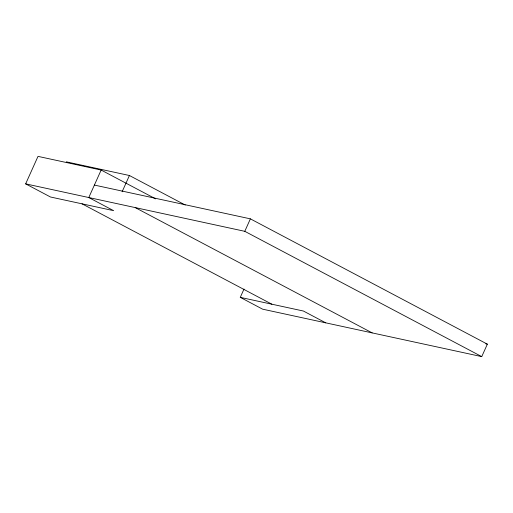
<?xml version="1.0" encoding="UTF-8"?>
<svg xmlns="http://www.w3.org/2000/svg" width="513" height="513" viewBox="0 0 513 513"><rect width="100%" height="100%" fill="white"/><g stroke="black" fill="none" stroke-linecap="round" stroke-linejoin="round"><path stroke-width="0.77" d="M101.144 170.047L88.787 197.543L113.623 210.67L50.479 196.998L25.65 183.866L38.007 156.375L101.144 170.047L155.651 198.864M122.12 191.766L129.423 175.51L185.238 205.027M25.65 183.866L244.784 231.318L250.382 218.852L487.35 344.159L481.745 356.625L262.618 309.172L240.276 297.36L244.008 289.05M66.28 161.839L129.423 175.51M94.392 185.071L250.382 218.852M485.792 343.819L487.35 344.159M240.276 297.36L303.414 311.032L325.755 322.85M244.784 231.318L481.745 356.625M135.214 207.592L372.181 332.899M82.048 203.834L271.845 304.196"/></g></svg>
